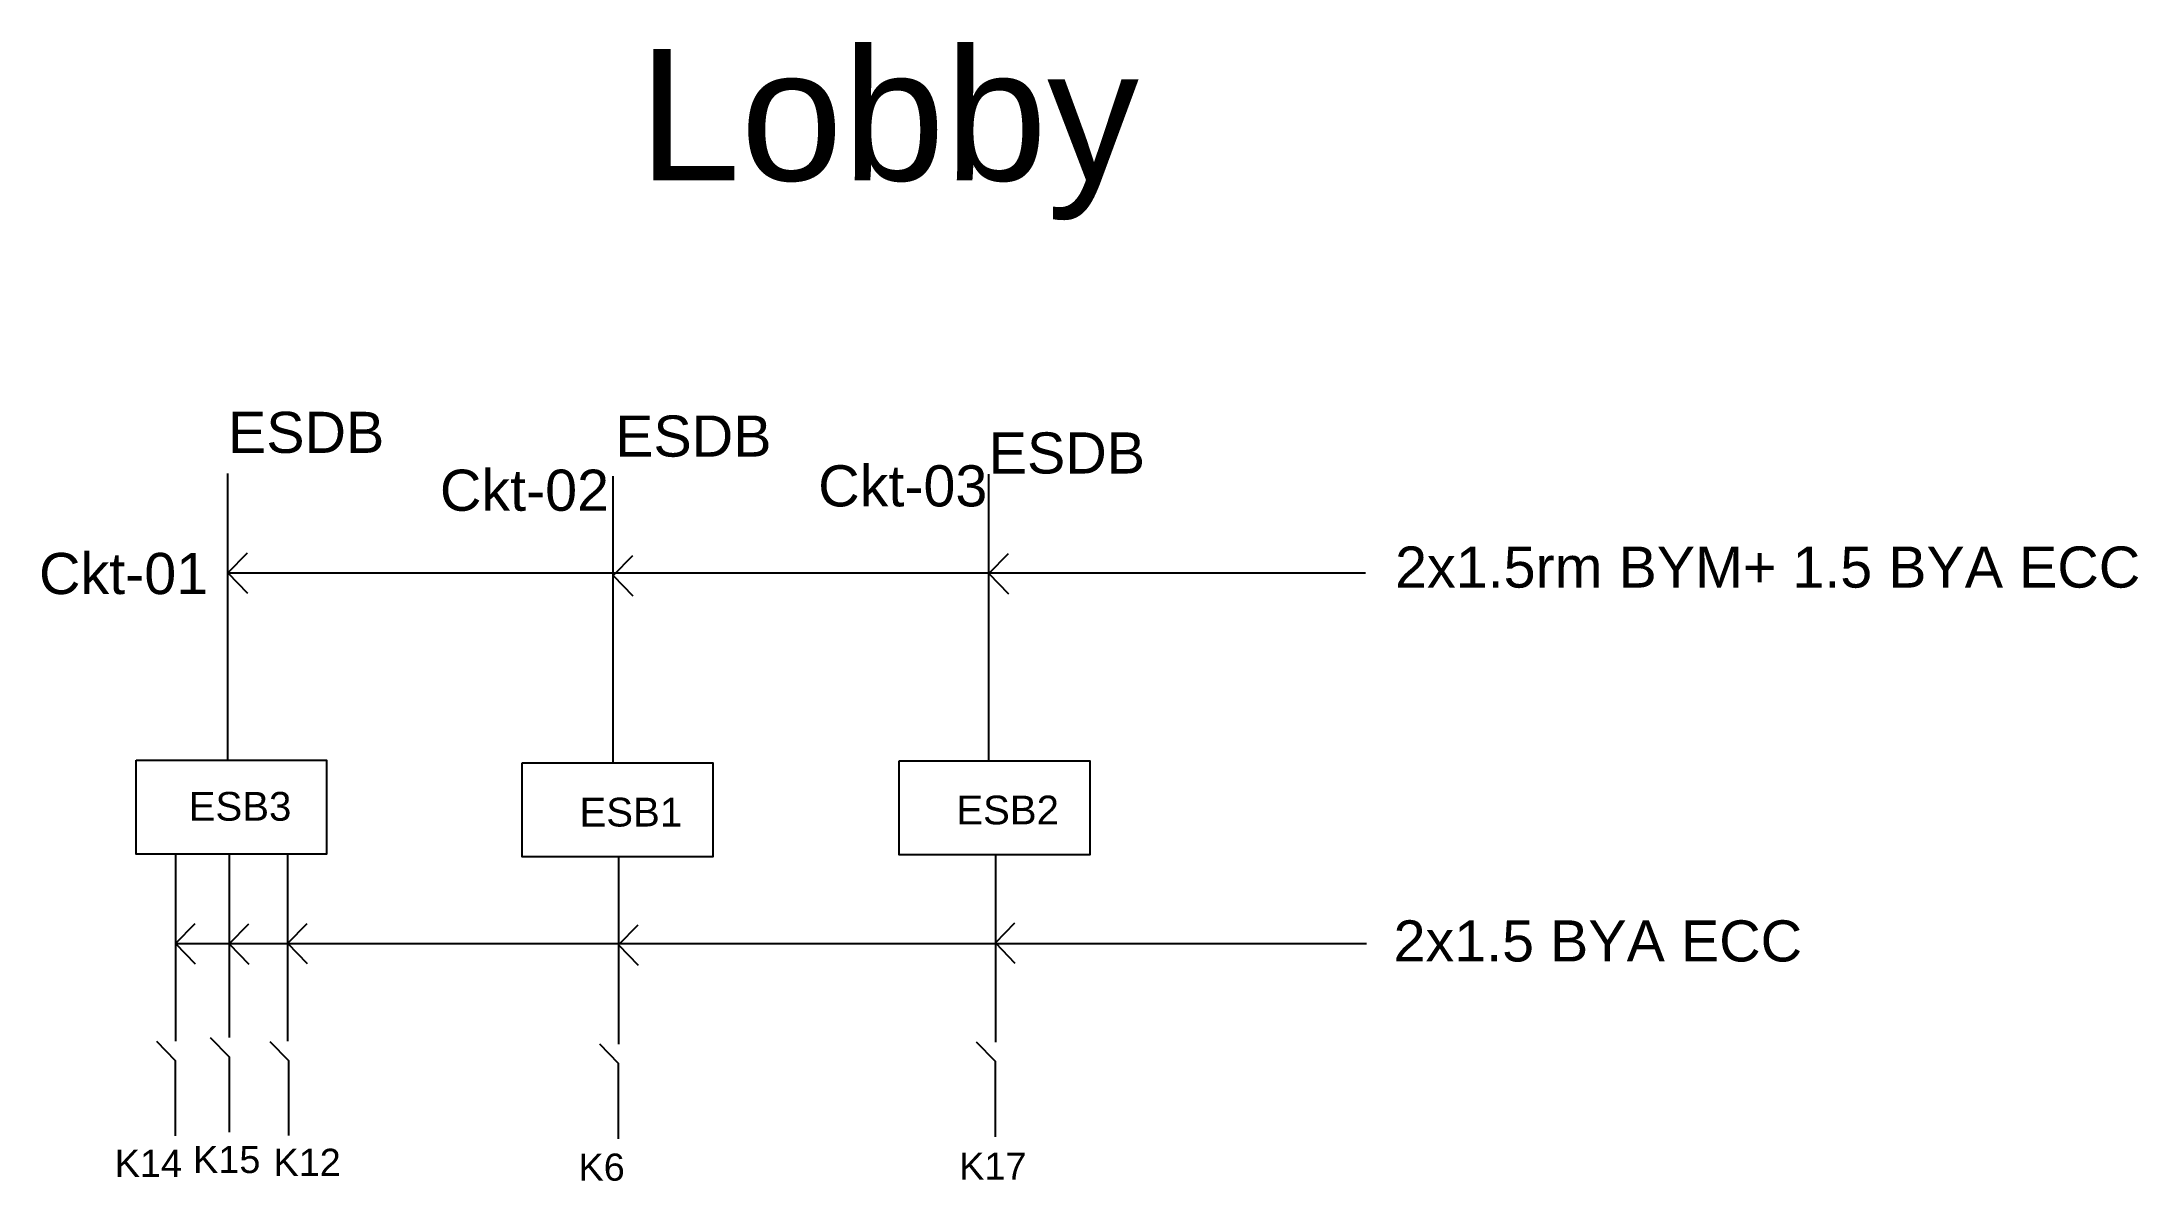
# Model space of a CAD drawing. Header units: inches. Extents: x 27.3 to 83, y 11.4 to 41.6.
import ezdxf

# ---------------------------------------------------------------- set-up
doc = ezdxf.new("R2010")
doc.units = ezdxf.units.IN
doc.header["$MEASUREMENT"] = 0
doc.layers.add('Text', color=7, linetype='Continuous')
doc.styles.get("Standard").update_dxf_attribs({"font": 'arial.ttf'})

msp = doc.modelspace()

# ---------------------------------------------------------------- linework, layer by layer
for p, q in [((32.232, 27.521), (32.232, 30.156)), ((42.474, 27.447), (42.474, 30.081)), ((52.451, 27.502), (52.451, 30.137)), ((32.233, 27.518), (32.754, 28.048)), ((42.475, 27.443), (42.996, 27.974)), ((52.452, 27.499), (52.973, 28.029)), ((32.232, 22.543), (32.232, 27.521)), ((32.232, 27.52), (32.754, 26.979)), ((32.233, 27.519), (62.466, 27.519)), ((42.474, 22.469), (42.474, 27.447)), ((42.474, 27.445), (42.996, 26.904)), ((52.451, 22.524), (52.451, 27.502)), ((52.451, 27.501), (52.973, 26.96)), ((30.843, 20.045), (30.843, 15.075)), ((32.274, 20.045), (32.274, 15.175)), ((33.824, 20.045), (33.824, 15.082)), ((42.617, 19.971), (42.617, 15.001)), ((52.629, 20.026), (52.629, 15.056)), ((30.844, 17.672), (31.365, 18.202)), ((32.275, 17.661), (32.796, 18.191)), ((33.825, 17.678), (34.346, 18.208)), ((42.617, 17.635), (43.139, 18.165)), ((52.629, 17.691), (53.15, 18.221)), ((30.843, 17.673), (31.365, 17.132)), ((30.845, 17.672), (62.492, 17.672)), ((32.274, 17.663), (32.796, 17.122)), ((33.824, 17.68), (34.346, 17.139)), ((42.617, 17.637), (43.139, 17.096)), ((52.629, 17.692), (53.15, 17.151)), ((30.337, 15.079), (30.837, 14.567)), ((31.768, 15.179), (32.268, 14.666)), ((33.354, 15.068), (33.844, 14.568)), ((52.122, 15.06), (52.622, 14.548)), ((30.837, 14.567), (30.837, 12.561)), ((32.268, 14.666), (32.268, 12.661)), ((33.844, 14.568), (33.844, 12.577)), ((42.11, 15.005), (42.61, 14.492)), ((42.61, 14.492), (42.61, 12.487)), ((52.622, 14.548), (52.622, 12.542))]:
    msp.add_line(p, q)
for points in [[(29.796, 22.543), (34.861, 22.543), (34.861, 20.045), (29.796, 20.045)], [(40.057, 22.469), (45.122, 22.469), (45.122, 19.971), (40.057, 19.971)], [(50.069, 22.524), (55.134, 22.524), (55.134, 20.026), (50.069, 20.026)]]:
    msp.add_lwpolyline(points, close=True)

# ---------------------------------------------------------------- texts
for s, height, p in [('Lobby', 3.4942, (43.144, 37.937)), ('ESDB', 1.0923, (32.238, 30.702)), ('ESDB', 1.0923, (42.526, 30.603)), ('ESDB', 1.0923, (52.451, 30.155)), ('2x1.5rm BYM+ 1.5 BYA ECC', 1.09226, (63.249, 27.124)), ('ESB3', 0.7638, (31.195, 20.934)), ('ESB1', 0.7638, (41.578, 20.78)), ('ESB2', 0.7638, (51.59, 20.836)), ('2x1.5 BYA ECC', 1.09226, (63.209, 17.195))]:
    msp.add_text(s, height=height).set_placement(p)
at = {"layer": 'Text'}
for s, height, p in [('Ckt-02', 1.0923, (37.87, 29.165)), ('Ckt-03', 1.0923, (47.921, 29.281)), ('Ckt-01', 1.0923, (27.218, 26.953)), ('K15', 0.72, (31.311, 11.577)), ('K14', 0.72, (29.228, 11.475)), ('K12', 0.72, (33.446, 11.501)), ('K6', 0.72, (41.552, 11.374)), ('K17', 0.72, (51.666, 11.399))]:
    msp.add_text(s, height=height, dxfattribs=at).set_placement(p)

doc.saveas('drawing.dxf')
